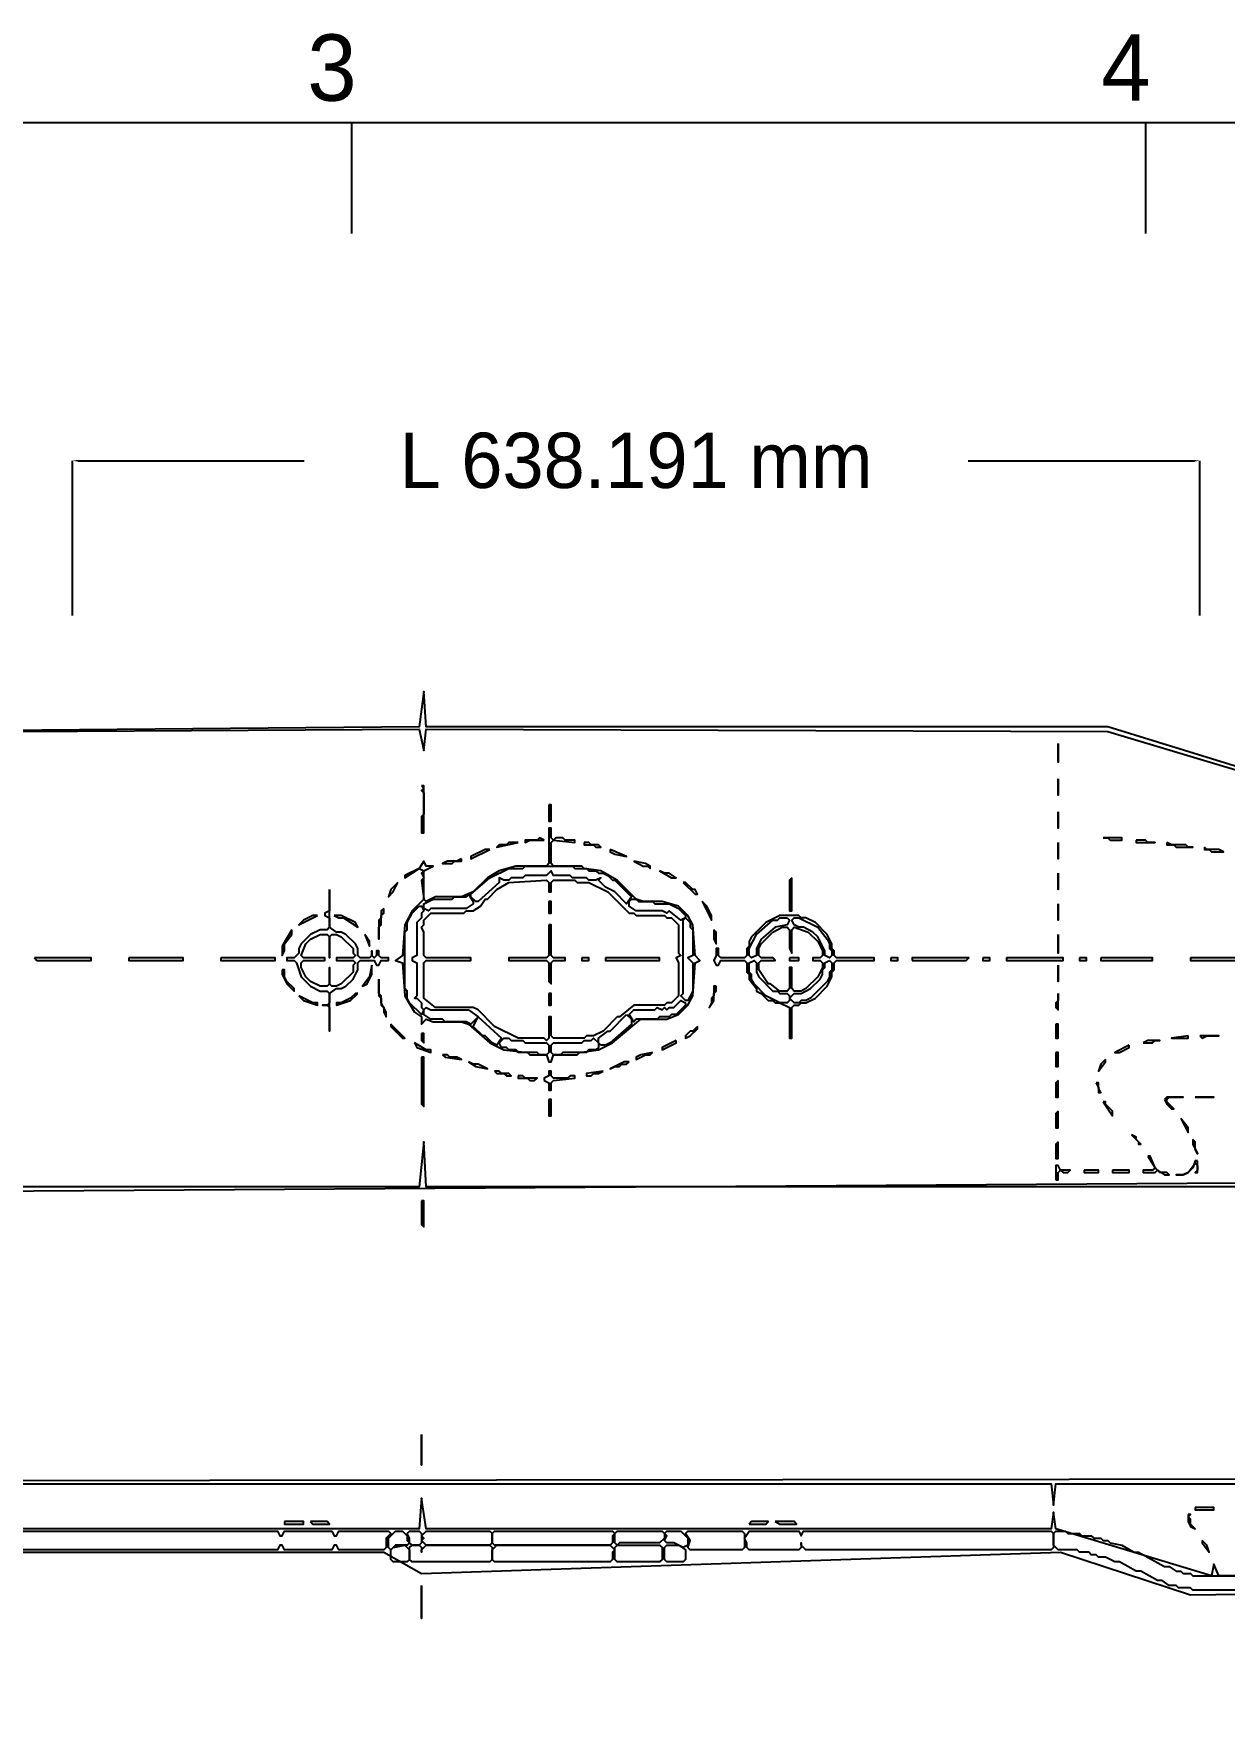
# Model space of a CAD drawing. Header units: millimetres. Extents: x 1 to 292, y 4 to 209.
# Drawn here: x 98.2 to 152.1, y 133.6 to 209 of the extents above; entities that cross this region are included whole.
import ezdxf

# ---------------------------------------------------------------- set-up
doc = ezdxf.new("R2010")
doc.units = ezdxf.units.MM
for name, color, linetype in [('BORDER', 7, 'Continuous'), ('DIMENSIONS', 2, 'Continuous'), ('RASTER_TRACE', 7, 'Continuous'), ('TEXT', 7, 'Continuous')]:
    doc.layers.add(name, color=color, linetype=linetype)
doc.dimstyles.get("Standard").update_dxf_attribs({"dimtxt": 2.5, "dimasz": 2.5, "dimexe": 1.25, "dimexo": 0.625, "dimtad": 1, "dimtxsty": 'Standard', "dimcen": 2.5, "dimazin": 3, "dimtfac": 1, "dimtmove": 0, "dimatfit": 3, "dimarcsym": 0})

# ---------------------------------------------------------------- blocks, each defined once
blk = doc.blocks.new('_CLOSEDFILLED')
at = {"color": 0, "linetype": 'ByBlock'}
blk.add_solid([(-1, 0.16), (0, 0), (-1, -0.16)], dxfattribs=at)
blk = doc.blocks.new('*D0')
for p, q in [((100.01475, 182.7315), (100.01475, 189.7315)), ((100.26475, 189.7315), (110.4825, 189.7315)), ((140.4825, 189.7315), (150.70025, 189.7315)), ((150.95025, 182.7315), (150.95025, 189.7315))]:
    blk.add_line(p, q)
at = {"layer": 'Defpoints'}
for p in [(100.01475, 189.7315), (100.01475, 182.7315), (150.95025, 182.7315)]:
    blk.add_point(p, dxfattribs=at)
at = {"layer": 'DIMENSIONS', "xscale": 0.25, "yscale": 0.25, "rotation": 180}
blk.add_blockref('_CLOSEDFILLED', (100.01475, 189.7315), dxfattribs=at)
at = {"layer": 'DIMENSIONS', "xscale": 0.25, "yscale": 0.25}
blk.add_blockref('_CLOSEDFILLED', (150.95025, 189.7315), dxfattribs=at)
at = {"layer": 'DIMENSIONS', "insert": (125.4825, 189.7315), "char_height": 2.5, "attachment_point": 5}
blk.add_mtext('L 638.191 mm', dxfattribs=at)

msp = doc.modelspace()

# ---------------------------------------------------------------- linework, layer by layer
at = {"layer": 'BORDER'}
for p, q in [((112.625, 205), (112.625, 200)), ((148.5, 205), (148.5, 200))]:
    msp.add_line(p, q, dxfattribs=at)
msp.add_lwpolyline([(5, 5), (292, 5), (292, 205), (5, 205), (5, 5)], dxfattribs=at)
at = {"layer": 'RASTER_TRACE'}
for points in [[(28.699, 162.462), (29.126, 160.117), (31.577, 158.837), (55.666, 157.985), (70.376, 161.182), (93.719, 156.706), (207.023, 157.452), (208.089, 173.867), (206.704, 176.638), (204.145, 177.704), (183.893, 177.704), (172.915, 173.334), (168.651, 173.014), (153.729, 175.572), (146.8, 177.704), (115.996, 177.704), (115.889, 179.303), (115.676, 177.704), (30.405, 176.958), (29.659, 176.318)], [(144.562, 176.958), (144.562, 176.105)], [(144.562, 175.359), (144.562, 174.613)], [(115.783, 175.039), (115.889, 174.932), (115.783, 174.826), (115.889, 174.719), (115.889, 173.76), (115.783, 173.653), (115.783, 172.907), (115.889, 172.907), (115.889, 175.039)], [(121.539, 174.186), (121.539, 173.44), (121.645, 173.44), (121.645, 174.186)], [(144.562, 173.867), (144.562, 173.12)], [(128.041, 168.75), (127.827, 169.177), (127.401, 169.603), (126.655, 169.816), (125.802, 169.816), (125.483, 169.923), (124.63, 170.775), (123.884, 171.202), (123.138, 171.308), (123.031, 171.415), (121.752, 171.415), (121.645, 171.522), (121.645, 172.481), (121.752, 172.587), (122.711, 172.481), (122.711, 172.587), (122.285, 172.587), (122.178, 172.694), (121.858, 172.694), (121.752, 172.587), (121.645, 172.694), (121.645, 173.12), (121.539, 173.12), (121.539, 171.522), (121.432, 171.415), (120.046, 171.415), (119.3, 171.202), (118.767, 170.882), (118.128, 170.243), (117.595, 170.029), (116.422, 170.029), (115.996, 169.816), (115.889, 169.923), (115.889, 171.202), (116.316, 171.415), (115.996, 171.415), (115.889, 171.628), (115.676, 171.308), (115.037, 170.989), (115.037, 170.882), (115.676, 171.308), (115.889, 171.202), (115.783, 171.095), (115.889, 170.882), (115.783, 170.775), (115.889, 169.923), (115.357, 169.39), (115.037, 168.75), (114.93, 167.365), (114.61, 167.151), (114.93, 167.045), (115.037, 165.553), (115.463, 164.806), (115.783, 164.593), (115.783, 164.274), (115.996, 164.487), (116.316, 164.38), (117.595, 164.38), (117.915, 164.274), (118.874, 163.421), (119.513, 163.101), (120.579, 162.994), (120.686, 162.888), (121.432, 162.888), (121.539, 162.568), (121.645, 162.568), (121.752, 162.888), (122.818, 162.888), (122.924, 162.994), (123.777, 163.101), (124.417, 163.421), (125.696, 164.487), (126.868, 164.487), (127.401, 164.7), (127.827, 165.126), (128.041, 165.553), (128.147, 167.045), (128.36, 167.151), (128.147, 167.365)], [(118.874, 172.161), (118.661, 172.161), (118.021, 171.841), (118.021, 171.735)], [(120.153, 172.481), (119.727, 172.481), (119.62, 172.374), (119.3, 172.374), (119.194, 172.268)], [(121.326, 172.587), (121.112, 172.694), (121.006, 172.587), (120.473, 172.587), (120.473, 172.481), (120.686, 172.587)], [(123.138, 172.481), (123.138, 172.374), (123.564, 172.374), (123.67, 172.268), (123.884, 172.268), (123.777, 172.374), (123.457, 172.374), (123.351, 172.481)], [(124.31, 172.161), (124.31, 172.055), (124.523, 171.948), (125.056, 171.841)], [(144.562, 172.481), (144.562, 171.735)], [(146.587, 172.694), (146.8, 172.694), (146.907, 172.587), (147.44, 172.587), (147.44, 172.694)], [(148.079, 172.587), (148.079, 172.481), (148.932, 172.481), (148.612, 172.481), (148.506, 172.587)], [(149.465, 172.481), (149.465, 172.374), (149.785, 172.374), (149.891, 172.268), (150.638, 172.268), (150.424, 172.268), (150.318, 172.374), (149.678, 172.374)], [(151.171, 172.268), (151.171, 172.161), (151.384, 172.161), (151.49, 172.055), (152.023, 172.055), (151.81, 172.161), (151.277, 172.161)], [(117.595, 171.735), (117.382, 171.628), (116.955, 171.628), (116.742, 171.522), (117.169, 171.522), (117.275, 171.628), (117.595, 171.628)], [(118.021, 170.136), (118.874, 170.882), (119.727, 171.308), (120.366, 171.308), (120.473, 171.415), (122.605, 171.415), (122.711, 171.308), (123.244, 171.308), (123.351, 171.202), (123.67, 171.202), (123.777, 171.095), (123.99, 171.095), (124.203, 170.989), (124.417, 170.775), (124.523, 170.775), (125.269, 170.029), (125.056, 169.71), (124.523, 170.243), (124.097, 170.456), (123.777, 170.775), (123.884, 170.882), (123.67, 170.775), (123.351, 170.775), (123.244, 170.882), (122.605, 170.882), (122.498, 170.989), (121.752, 170.989), (121.645, 171.202), (121.432, 170.989), (120.473, 170.989), (120.366, 170.882), (119.833, 170.882), (119.727, 170.775), (119.513, 170.775), (119.3, 170.882), (119.3, 170.669), (118.341, 169.816), (118.234, 169.816), (118.021, 170.029)], [(125.376, 171.628), (125.802, 171.415), (126.015, 171.415), (126.122, 171.308), (126.122, 171.415), (125.909, 171.522)], [(114.717, 170.669), (114.397, 170.349), (114.291, 170.029), (114.504, 170.243)], [(115.783, 168.644), (115.889, 168.75), (115.889, 168.963), (116.209, 169.283), (117.701, 169.283), (117.808, 169.39), (118.128, 169.39), (118.448, 169.603), (118.661, 169.923), (118.767, 169.923), (119.194, 170.349), (119.727, 170.669), (121.432, 170.775), (121.539, 170.669), (121.539, 170.243), (121.645, 170.243), (121.645, 170.669), (121.752, 170.775), (122.711, 170.775), (122.818, 170.669), (123.351, 170.669), (124.203, 170.243), (125.163, 169.283), (125.376, 169.283), (125.483, 169.177), (126.762, 169.177), (126.868, 169.07), (127.081, 169.07), (127.401, 168.75), (127.401, 167.471), (127.508, 167.365), (127.295, 167.258), (127.401, 167.045), (127.401, 165.553), (127.081, 165.233), (126.868, 165.233), (126.762, 165.126), (125.376, 165.126), (124.736, 164.593), (124.63, 164.593), (123.99, 163.954), (123.564, 163.741), (123.244, 163.741), (123.138, 163.634), (121.752, 163.634), (121.645, 163.741), (121.645, 164.593), (121.539, 164.593), (121.539, 163.634), (121.432, 163.527), (121.326, 163.634), (120.153, 163.634), (119.087, 164.167), (118.341, 164.913), (118.128, 165.02), (116.422, 165.02), (115.889, 165.446), (115.889, 167.045), (115.996, 167.151), (118.021, 167.151), (118.021, 167.258), (115.996, 167.258), (115.889, 167.365), (115.889, 168.431)], [(126.548, 171.202), (127.081, 170.882), (127.295, 170.882), (126.975, 171.095), (126.762, 171.095)], [(127.614, 170.669), (128.147, 170.136), (128.254, 170.136), (128.147, 170.349), (128.041, 170.349), (127.721, 170.669)], [(132.517, 170.882), (132.411, 170.775), (132.411, 169.39), (132.517, 169.39)], [(144.562, 171.095), (144.562, 170.349)], [(111.626, 170.349), (111.626, 169.39), (111.413, 169.283), (111.413, 169.177), (111.626, 169.07), (111.626, 168.644), (111.519, 168.537), (111.2, 168.537), (110.773, 168.324), (110.347, 167.898), (110.24, 167.684), (110.24, 167.471), (110.027, 167.258), (109.707, 167.258), (109.707, 167.151), (110.027, 167.151), (110.134, 167.045), (110.347, 166.405), (110.773, 165.979), (111.2, 165.766), (111.519, 165.766), (111.626, 165.659), (111.626, 165.233), (111.519, 165.126), (111.306, 165.126), (111.519, 165.126), (111.626, 165.02), (111.626, 163.954), (111.626, 165.659), (111.946, 165.872), (112.159, 165.872), (112.372, 165.979), (112.692, 166.299), (112.905, 166.725), (112.905, 167.045), (113.012, 167.151), (113.651, 167.151), (113.758, 166.938), (113.864, 166.938), (113.971, 167.151), (114.291, 167.151), (114.291, 167.258), (113.971, 167.258), (113.864, 167.365), (113.864, 167.578), (113.758, 167.578), (113.758, 167.365), (113.651, 167.258), (113.544, 167.365), (113.544, 167.578), (113.544, 167.365), (113.438, 167.258), (113.012, 167.258), (112.905, 167.365), (112.905, 167.684), (112.798, 167.898), (112.372, 168.324), (112.159, 168.431), (111.946, 168.431), (111.626, 168.644)], [(118.128, 169.816), (118.128, 169.71), (117.808, 169.496), (116.209, 169.496), (116.103, 169.39), (115.889, 169.496), (115.889, 169.71), (116.316, 169.923), (117.169, 169.923), (117.275, 170.029), (117.808, 170.029), (117.915, 170.136)], [(125.163, 169.816), (125.269, 169.923), (125.483, 169.923), (125.589, 169.816), (126.229, 169.816), (126.335, 169.71), (126.975, 169.71), (127.401, 169.496), (127.721, 169.177), (127.721, 169.07), (127.508, 168.963), (126.975, 169.39), (126.868, 169.283), (126.655, 169.39), (125.483, 169.39), (125.163, 169.603)], [(111.093, 169.177), (110.88, 169.177), (110.453, 168.963), (110.24, 168.75)], [(111.839, 169.177), (112.052, 169.07), (112.265, 169.07), (112.905, 168.644), (112.798, 168.857), (112.159, 169.177)], [(114.077, 169.496), (113.971, 169.39), (113.971, 169.07), (113.864, 168.963), (113.864, 168.111), (113.864, 168.644), (113.971, 168.75), (113.971, 169.177), (114.077, 169.283)], [(115.676, 169.603), (115.783, 169.603), (115.889, 169.39), (115.783, 169.283), (115.783, 169.07), (115.57, 168.857), (115.57, 167.365), (115.357, 167.258), (115.357, 167.151), (115.57, 167.045), (115.57, 165.553), (115.463, 165.446), (115.57, 165.446), (115.783, 165.233), (115.783, 165.02), (115.889, 164.913), (115.783, 164.7), (115.25, 165.233), (115.143, 165.446), (115.143, 165.766), (115.037, 165.872), (115.037, 168.431), (115.143, 168.537), (115.143, 168.857), (115.357, 169.283)], [(121.539, 169.816), (121.539, 169.283), (121.645, 169.283), (121.645, 169.816)], [(128.467, 169.816), (128.893, 168.963), (128.893, 169.177), (128.68, 169.603)], [(131.984, 169.177), (131.345, 168.857), (130.705, 168.217), (130.599, 168.004), (130.599, 167.791), (130.492, 167.684), (130.492, 167.365), (130.386, 167.258), (129.32, 167.258), (129.213, 167.365), (129.213, 167.684), (129.107, 167.684), (129.107, 167.365), (129, 167.151), (129.107, 166.938), (129.213, 166.938), (129.32, 167.151), (130.386, 167.151), (130.492, 167.045), (130.492, 166.618), (130.599, 166.512), (130.599, 166.299), (130.919, 165.872), (130.919, 165.766), (131.132, 165.659), (131.452, 165.339), (131.665, 165.339), (131.771, 165.233), (131.984, 165.233), (132.411, 165.02), (132.411, 163.634), (132.517, 163.634), (132.517, 165.02), (132.624, 165.126), (132.837, 165.126), (132.944, 165.233), (133.157, 165.233), (133.583, 165.446), (134.116, 165.979), (134.329, 166.405), (134.329, 166.618), (134.436, 166.725), (134.436, 167.045), (134.543, 167.151), (136.248, 167.151), (136.248, 167.258), (134.543, 167.258), (134.436, 167.365), (134.436, 167.578), (134.329, 167.684), (134.329, 167.898), (134.116, 168.324), (133.583, 168.857), (133.157, 169.07), (132.944, 169.07), (132.837, 169.177)], [(144.562, 169.71), (144.562, 168.963)], [(109.92, 168.537), (109.494, 167.791), (109.494, 167.365), (109.601, 167.578), (109.601, 167.898), (109.92, 168.324)], [(121.539, 168.75), (121.539, 167.365), (121.432, 167.258), (119.727, 167.258), (119.727, 167.151), (121.432, 167.151), (121.539, 167.045), (121.539, 166.192), (121.645, 166.086), (121.645, 167.045), (121.752, 167.151), (122.285, 167.151), (122.285, 167.258), (121.752, 167.258), (121.645, 167.365), (121.645, 168.75)], [(127.721, 169.07), (127.934, 168.857), (127.934, 168.644), (128.041, 168.537), (128.041, 167.365), (127.827, 167.258), (128.041, 167.045), (128.041, 165.766), (127.827, 165.339), (127.721, 165.339), (127.508, 165.553), (127.614, 165.659), (127.614, 168.963)], [(129, 168.537), (129, 168.111), (129.107, 167.898), (129.107, 168.431)], [(132.304, 169.07), (132.411, 168.963), (132.304, 168.75), (131.771, 168.644), (131.132, 168.111), (130.919, 167.684), (130.919, 167.365), (130.705, 167.258), (130.599, 167.365), (130.599, 167.684), (130.919, 168.324), (131.665, 168.963), (131.878, 168.963), (131.984, 169.07)], [(132.091, 168.644), (132.304, 168.644), (132.411, 168.537), (132.411, 167.684), (132.517, 167.471), (132.517, 168.537), (132.624, 168.644), (133.264, 168.431), (133.69, 168.004), (133.903, 167.578), (133.903, 167.365), (133.796, 167.258), (133.477, 167.258), (133.477, 167.151), (133.796, 167.151), (133.903, 167.045), (133.903, 166.832), (133.69, 166.405), (133.157, 165.872), (132.944, 165.766), (132.624, 165.766), (132.517, 165.872), (132.517, 166.832), (132.411, 166.832), (132.411, 165.872), (132.304, 165.766), (131.984, 165.766), (131.558, 166.086), (131.452, 166.086), (131.025, 166.725), (131.025, 167.045), (131.132, 167.151), (131.771, 167.151), (131.665, 167.258), (131.132, 167.258), (131.025, 167.365), (131.025, 167.684), (131.132, 167.898), (131.665, 168.431)], [(132.517, 168.963), (132.624, 169.07), (132.837, 169.07), (133.69, 168.644), (134.116, 168.111), (134.223, 167.898), (134.223, 167.684), (134.329, 167.578), (134.329, 167.365), (134.223, 167.258), (134.01, 167.365), (134.01, 167.578), (133.69, 168.217), (133.477, 168.431), (133.05, 168.644), (132.837, 168.644), (132.624, 168.75)], [(111.2, 168.324), (111.519, 168.324), (111.626, 168.217), (111.626, 167.258), (111.626, 168.217), (111.732, 168.324), (111.946, 168.324), (112.159, 168.217), (112.692, 167.684), (112.692, 167.471), (112.798, 167.365), (112.692, 167.258), (111.946, 167.258), (111.946, 167.151), (112.692, 167.151), (112.798, 167.045), (112.692, 166.938), (112.692, 166.618), (112.159, 166.086), (111.946, 165.979), (111.732, 165.979), (111.626, 166.086), (111.626, 166.832), (111.626, 166.086), (111.519, 165.979), (111.2, 165.979), (110.773, 166.192), (110.56, 166.405), (110.347, 166.832), (110.347, 167.045), (110.453, 167.151), (111.413, 167.151), (111.413, 167.258), (110.453, 167.258), (110.347, 167.365), (110.56, 167.898), (110.773, 168.111)], [(113.225, 168.324), (113.438, 167.791), (113.438, 168.004)], [(144.562, 168.324), (144.562, 167.471)], [(98.302, 167.258), (98.409, 167.151), (100.86, 167.151), (100.86, 167.258)], [(102.566, 167.258), (102.566, 167.151), (105.017, 167.151), (105.017, 167.258)], [(106.723, 167.258), (106.723, 167.151), (109.174, 167.151), (109.174, 167.258)], [(113.544, 166.938), (113.438, 166.405), (113.118, 165.979), (113.331, 166.086), (113.544, 166.512)], [(123.031, 167.258), (123.031, 167.151), (123.351, 167.151), (123.351, 167.258)], [(124.097, 167.258), (124.097, 167.151), (126.548, 167.151), (126.548, 167.258)], [(130.599, 167.045), (130.812, 167.151), (130.919, 167.045), (130.919, 166.618), (131.025, 166.405), (131.665, 165.766), (131.878, 165.766), (131.984, 165.659), (132.304, 165.659), (132.411, 165.553), (132.411, 165.339), (132.304, 165.233), (131.984, 165.233), (131.345, 165.553), (130.812, 166.086), (130.705, 166.299), (130.705, 166.512), (130.599, 166.618)], [(132.411, 167.258), (132.411, 167.151), (132.837, 167.151), (132.837, 167.258)], [(134.223, 167.151), (134.329, 167.045), (134.329, 166.725), (134.223, 166.618), (134.223, 166.405), (134.116, 166.192), (133.37, 165.446), (133.157, 165.339), (132.944, 165.339), (132.837, 165.233), (132.624, 165.233), (132.411, 165.446), (132.624, 165.659), (132.944, 165.659), (133.37, 165.872), (133.796, 166.299), (133.903, 166.512), (133.903, 166.725), (134.01, 166.832), (134.01, 167.045)], [(136.994, 167.258), (136.994, 167.151), (137.314, 167.151), (137.314, 167.258)], [(137.953, 167.151), (140.405, 167.151), (140.512, 167.258), (137.953, 167.258)], [(141.151, 167.258), (141.151, 167.151), (141.471, 167.151), (141.471, 167.258)], [(142.217, 167.258), (142.217, 167.151), (144.775, 167.151), (144.775, 167.258)], [(144.562, 166.938), (144.562, 166.192)], [(145.521, 167.258), (145.521, 167.151), (145.841, 167.151), (145.841, 167.258)], [(146.481, 167.258), (146.481, 167.151), (148.826, 167.151), (148.826, 167.258)], [(150.531, 167.258), (150.531, 167.151), (152.769, 167.151), (152.769, 167.258)], [(109.494, 166.725), (109.494, 166.512), (109.707, 166.086), (110.027, 165.766), (110.027, 165.872), (109.707, 166.192), (109.601, 166.405), (109.601, 166.725)], [(113.864, 166.299), (113.864, 165.553), (113.971, 165.446), (113.971, 165.126), (114.077, 165.02), (114.077, 164.806), (114.184, 164.593), (114.184, 164.806), (113.971, 165.233), (113.971, 165.553), (113.864, 165.659)], [(110.24, 165.553), (110.453, 165.339), (111.093, 165.126), (111.093, 165.233), (110.88, 165.233)], [(112.905, 165.659), (112.798, 165.659), (112.585, 165.446), (112.159, 165.233), (111.946, 165.233), (111.946, 165.126), (112.585, 165.339)], [(121.539, 165.659), (121.539, 165.126), (121.645, 165.126), (121.645, 165.659)], [(127.721, 165.233), (127.721, 165.126), (127.295, 164.7), (127.081, 164.7), (126.975, 164.593), (126.548, 164.593), (126.442, 164.487), (125.483, 164.487), (125.376, 164.38), (125.163, 164.7), (125.376, 164.913), (126.335, 164.913), (126.442, 165.02), (126.655, 164.913), (126.762, 165.02), (126.868, 164.913), (126.975, 165.02), (127.188, 165.02), (127.508, 165.339)], [(129.107, 165.979), (129, 165.979), (129, 165.553), (128.893, 165.446), (128.893, 165.233), (128.787, 165.02), (129, 165.339), (129, 165.659), (129.107, 165.766)], [(144.562, 165.659), (144.562, 165.339), (144.455, 165.233), (144.455, 165.02), (144.562, 164.913)], [(115.889, 164.913), (115.996, 165.02), (116.209, 164.913), (117.915, 164.913), (118.341, 164.593), (118.021, 164.274), (117.808, 164.38), (116.849, 164.38), (116.742, 164.487), (116.209, 164.487), (115.889, 164.7)], [(118.341, 164.593), (119.407, 163.634), (119.194, 163.314), (118.981, 163.421), (118.661, 163.741), (118.554, 163.741), (118.128, 164.167)], [(125.056, 164.7), (125.269, 164.487), (125.269, 164.274), (124.31, 163.421), (124.097, 163.314), (123.884, 163.314), (123.777, 163.421), (123.777, 163.634), (124.203, 163.954), (124.31, 163.954)], [(114.397, 164.274), (114.397, 164.167), (114.93, 163.634), (115.037, 163.634)], [(115.783, 163.847), (115.783, 163.527), (115.889, 163.421), (115.889, 163.847)], [(128.254, 164.167), (128.041, 163.954), (127.934, 163.954), (127.721, 163.741), (127.721, 163.634), (127.934, 163.741), (128.254, 164.06)], [(144.455, 164.274), (144.455, 163.634), (144.562, 163.634), (144.562, 164.274)], [(115.463, 163.421), (115.57, 163.208), (116.209, 162.994), (116.209, 163.101), (115.996, 163.101)], [(119.3, 163.421), (119.513, 163.634), (119.727, 163.634), (119.833, 163.527), (120.366, 163.527), (120.473, 163.421), (121.432, 163.421), (121.539, 163.314), (121.539, 162.994), (121.432, 162.888), (121.112, 162.888), (121.006, 162.994), (120.153, 162.994), (120.046, 163.101), (119.727, 163.101), (119.62, 163.208), (119.407, 163.208)], [(123.777, 163.421), (123.777, 163.208), (123.67, 163.101), (123.351, 163.101), (123.244, 162.994), (122.178, 162.994), (122.072, 162.888), (121.752, 162.888), (121.645, 162.994), (121.645, 163.314), (121.752, 163.421), (123.031, 163.421), (123.138, 163.527), (123.457, 163.527), (123.564, 163.634)], [(127.295, 163.527), (126.655, 163.208), (126.655, 163.101), (127.295, 163.421)], [(147.76, 163.314), (147.12, 162.994), (147.333, 162.994), (147.76, 163.208)], [(148.399, 163.421), (148.826, 163.421), (148.932, 163.527), (149.145, 163.527), (148.612, 163.527)], [(150.424, 163.741), (149.678, 163.634), (150.424, 163.634)], [(150.957, 163.741), (151.064, 163.634), (151.277, 163.741), (151.81, 163.741)], [(115.783, 162.781), (115.783, 160.649), (115.889, 160.543), (115.889, 162.781)], [(116.742, 162.888), (116.849, 162.781), (117.595, 162.675), (117.382, 162.781), (117.062, 162.781), (116.955, 162.888)], [(117.915, 162.568), (118.234, 162.355), (118.767, 162.248), (118.341, 162.462), (118.128, 162.462)], [(125.163, 162.568), (124.95, 162.568), (124.31, 162.248), (124.523, 162.355), (124.736, 162.355), (124.843, 162.462), (125.056, 162.462)], [(126.229, 162.994), (125.696, 162.888), (125.483, 162.781), (125.483, 162.675), (125.909, 162.888), (126.122, 162.888)], [(144.455, 162.994), (144.455, 162.355), (144.562, 162.355), (144.562, 162.994)], [(146.694, 162.675), (146.481, 162.462), (146.374, 162.142), (146.694, 162.568)], [(119.087, 162.142), (119.194, 162.035), (119.513, 162.035), (119.62, 161.929), (119.833, 161.929), (119.727, 162.035), (119.407, 162.035), (119.3, 162.142)], [(120.153, 161.929), (120.153, 161.822), (120.579, 161.822), (120.686, 161.715), (120.899, 161.715), (121.006, 161.822), (120.473, 161.822), (120.366, 161.929)], [(121.326, 161.715), (121.539, 161.609), (121.539, 161.289), (121.645, 161.289), (121.645, 161.609), (121.752, 161.715), (122.711, 161.822), (122.711, 161.929), (122.498, 161.929), (122.391, 161.822), (121.752, 161.822), (121.645, 161.929), (121.645, 162.142), (121.539, 162.142), (121.539, 161.929), (121.326, 161.822)], [(123.99, 162.142), (123.244, 162.035), (123.244, 161.929), (123.457, 161.929), (123.564, 162.035), (123.777, 162.035)], [(144.562, 161.715), (144.455, 161.609), (144.455, 160.969), (144.562, 160.969)], [(146.267, 161.609), (146.374, 161.396), (146.374, 161.182), (146.481, 161.182), (146.374, 161.396), (146.374, 161.609)], [(121.539, 160.863), (121.539, 160.117), (121.645, 160.117), (121.645, 160.863)], [(149.359, 160.863), (149.465, 160.649), (149.678, 160.436), (149.785, 160.436), (149.465, 160.756), (149.465, 160.863), (149.572, 160.969), (150.211, 160.969), (149.465, 160.969)], [(150.744, 160.969), (151.597, 160.969)], [(144.562, 160.33), (144.455, 160.223), (144.455, 159.584), (144.562, 159.584)], [(146.587, 160.756), (147.014, 160.117), (147.014, 160.33), (146.694, 160.649), (146.694, 160.756)], [(150.105, 160.01), (150.424, 159.37), (150.424, 159.584)], [(144.562, 158.944), (144.455, 158.837), (144.455, 158.198), (144.562, 158.198)], [(147.866, 159.264), (148.186, 158.944), (148.186, 158.837), (148.293, 158.837), (148.079, 159.051), (148.079, 159.157)], [(150.638, 159.051), (150.638, 158.837), (150.851, 158.411), (150.744, 158.624), (150.744, 158.944)], [(144.455, 157.239), (144.562, 157.239), (144.562, 157.558), (144.669, 157.665), (144.775, 157.558), (144.988, 157.558), (145.095, 157.665), (144.669, 157.665), (144.562, 157.878), (144.455, 157.878)], [(148.612, 158.305), (148.932, 157.772), (148.826, 157.665), (148.399, 157.665), (148.399, 157.558), (148.932, 157.558), (149.039, 157.665), (149.359, 157.452), (149.572, 157.452), (149.465, 157.558), (149.145, 157.558), (148.932, 157.772), (148.719, 158.305)], [(150.851, 158.091), (150.744, 158.091), (150.638, 157.772), (150.424, 157.558), (150.211, 157.452), (149.891, 157.452), (150.211, 157.452), (150.424, 157.558), (150.744, 157.985), (150.851, 157.878), (150.851, 157.665), (150.744, 157.558), (150.851, 157.558)], [(145.734, 157.665), (145.734, 157.558), (146.374, 157.558), (146.374, 157.665)], [(147.014, 157.665), (147.014, 157.558), (147.76, 157.558), (147.76, 157.665)], [(115.783, 156.279), (115.783, 155.213), (115.889, 155.107), (115.889, 156.279)], [(115.783, 145.727), (115.783, 144.341)], [(28.913, 141.996), (29.659, 140.078), (55.347, 140.291), (58.651, 141.677), (69.31, 138.479), (83.486, 138.053), (95.531, 140.398), (114.077, 140.398), (115.783, 139.438), (144.669, 140.398), (150.531, 138.479), (207.876, 139.225), (207.769, 144.341), (206.917, 144.981), (185.492, 144.981), (177.605, 142.742), (157.992, 143.702), (67.391, 143.595), (33.709, 145.407), (30.405, 144.981)], [(150.424, 142.103), (150.424, 141.783), (150.531, 141.57), (150.744, 141.463), (150.531, 141.677), (150.531, 141.89), (150.424, 141.996), (150.531, 142.103)], [(150.744, 142.423), (150.744, 142.316), (151.597, 142.316), (151.597, 142.423)], [(109.601, 141.783), (109.601, 141.677), (110.453, 141.677), (110.453, 141.783)], [(110.773, 141.783), (110.88, 141.677), (111.626, 141.677), (111.519, 141.783)], [(114.291, 140.611), (114.291, 141.037), (114.61, 141.357), (114.93, 141.357), (115.143, 141.144), (115.143, 140.93), (115.25, 140.824), (115.143, 140.717), (114.61, 140.717), (114.397, 140.504)], [(115.143, 141.25), (115.25, 141.357), (115.676, 141.357), (115.783, 141.25), (115.783, 140.824), (115.676, 140.717), (115.357, 140.717), (115.25, 140.824), (115.25, 141.037)], [(115.783, 141.144), (115.996, 141.357), (118.874, 141.357), (118.981, 141.25), (118.981, 140.824), (118.874, 140.717), (115.996, 140.717), (115.783, 140.93), (115.889, 141.037)], [(118.981, 140.824), (118.981, 141.25), (119.087, 141.357), (124.417, 141.357), (124.523, 141.25), (124.417, 141.144), (124.417, 140.824), (124.31, 140.717), (119.087, 140.717)], [(124.523, 140.824), (124.523, 141.25), (124.63, 141.357), (126.655, 141.357), (126.762, 141.25), (126.762, 141.037), (126.548, 140.824), (124.736, 140.824), (124.63, 140.717)], [(126.762, 141.25), (126.868, 141.357), (127.508, 141.357), (127.827, 141.037), (127.827, 140.717), (127.614, 140.611), (127.188, 140.824), (126.868, 140.824), (126.762, 140.93), (126.868, 141.144)], [(127.721, 141.25), (127.827, 141.357), (130.279, 141.357), (130.386, 141.25), (130.386, 140.611), (130.279, 140.504), (127.934, 140.504), (127.827, 140.611), (127.934, 140.93)], [(130.386, 141.037), (130.599, 141.357), (132.837, 141.357), (132.944, 141.144), (133.05, 141.357), (144.242, 141.357), (144.349, 141.25), (144.349, 140.611), (144.242, 140.504), (133.157, 140.504), (132.944, 140.717), (132.944, 140.824), (132.944, 140.611), (132.837, 140.504), (130.599, 140.504), (130.492, 140.611), (130.492, 140.824)], [(130.599, 141.677), (131.345, 141.677), (131.452, 141.783), (130.705, 141.783)], [(131.771, 141.783), (131.984, 141.677), (132.731, 141.677), (132.624, 141.783)], [(114.397, 140.504), (114.504, 140.611), (115.037, 140.717), (115.25, 140.504), (115.25, 140.078), (115.143, 139.971), (114.504, 139.971), (114.397, 140.078)], [(115.25, 140.611), (115.357, 140.717), (115.676, 140.717), (115.783, 140.611), (115.783, 140.398), (115.783, 140.504), (115.996, 140.717), (118.874, 140.717), (118.981, 140.611), (118.981, 140.078), (118.874, 139.971), (115.357, 139.971), (115.25, 140.078)], [(118.981, 140.078), (118.981, 140.504), (119.194, 140.717), (124.31, 140.717), (124.523, 140.504), (124.417, 140.398), (124.417, 140.078), (124.31, 139.971), (119.087, 139.971)], [(124.523, 140.611), (124.63, 140.717), (126.548, 140.717), (126.655, 140.611), (126.655, 140.078), (126.548, 139.971), (124.63, 139.971), (124.523, 140.078)], [(126.762, 140.611), (126.868, 140.717), (127.401, 140.717), (127.721, 140.504), (127.721, 140.078), (127.614, 139.971), (126.868, 139.971), (126.762, 140.078)], [(151.064, 140.93), (151.064, 140.824), (151.384, 140.398), (151.277, 140.717)], [(115.783, 138.905), (115.783, 137.413)]]:
    msp.add_lwpolyline(points, close=True, dxfattribs=at)
for points in [[(97.663, 177.491), (115.676, 177.597), (115.889, 176.638), (115.996, 177.597), (146.8, 177.491), (153.942, 175.359)], [(154.795, 156.919), (115.996, 156.919), (115.889, 158.944), (115.676, 156.919), (97.663, 156.919)], [(97.449, 143.489), (144.242, 143.489), (144.349, 142.529), (144.455, 143.489), (158.632, 143.489), (179.097, 142.103), (177.711, 142.529), (185.066, 144.768), (207.023, 144.768), (207.556, 141.357), (160.764, 141.783), (156.713, 139.332), (156.607, 139.971), (156.393, 139.332), (151.81, 139.332), (151.597, 139.865), (151.49, 139.332), (144.455, 141.463), (144.349, 142.21), (144.242, 141.463), (115.996, 141.463), (115.783, 142.849), (115.676, 141.463), (97.449, 141.463)], [(97.449, 141.357), (109.281, 141.357), (109.388, 141.144), (109.494, 141.144), (109.601, 141.357), (111.732, 141.357), (111.839, 141.144), (111.946, 141.144), (112.052, 141.357), (114.291, 141.357), (114.397, 141.25), (114.184, 141.037), (114.184, 140.611), (114.077, 140.504), (112.052, 140.504), (111.946, 140.717), (111.839, 140.717), (111.732, 140.504), (109.601, 140.504), (109.494, 140.717), (109.388, 140.717), (109.281, 140.504), (97.556, 140.504)], [(155.967, 138.692), (150.638, 138.692), (150.531, 138.799), (149.998, 138.799), (149.891, 138.905), (149.572, 138.905), (149.252, 139.118), (149.039, 139.118), (148.293, 139.545), (148.079, 139.545), (147.333, 139.971), (147.12, 139.971), (146.694, 140.184), (146.374, 140.184), (146.267, 140.291), (146.054, 140.291), (145.948, 140.398), (145.521, 140.398), (145.415, 140.504), (144.562, 140.504), (144.349, 140.717), (144.349, 141.25), (144.455, 141.357), (144.882, 141.357), (144.988, 141.25), (145.521, 141.25), (145.628, 141.144), (146.054, 141.144), (146.161, 141.037), (146.481, 141.037), (146.587, 140.93), (146.8, 140.93), (146.907, 140.824), (147.44, 140.717), (147.973, 140.398), (148.186, 140.398), (149.359, 139.758), (149.572, 139.758), (149.891, 139.545), (150.105, 139.545), (150.211, 139.438), (150.531, 139.438), (150.638, 139.332), (156.287, 139.332)]]:
    msp.add_lwpolyline(points, dxfattribs=at)

# ---------------------------------------------------------------- texts
at = {"layer": 'TEXT'}
for s, p in [('3', (110.625, 206)), ('4', (146.5, 206))]:
    msp.add_text(s, height=3, dxfattribs=at).set_placement(p)

# ---------------------------------------------------------------- dimensions: what is measured, and where the dimension line sits
at = {"layer": 'DIMENSIONS'}
dim = msp.add_linear_dim(base=(100.015, 189.732), p1=(100.015, 182.732), p2=(150.95, 182.732), text='L 638.191 mm', dimstyle='Standard', override={"dimtxt": 2.5}, dxfattribs=at)
dim.commit()
dim.dimension.update_dxf_attribs({"geometry": '*D0', "text_midpoint": (125.483, 189.732)})

doc.saveas('drawing.dxf')
